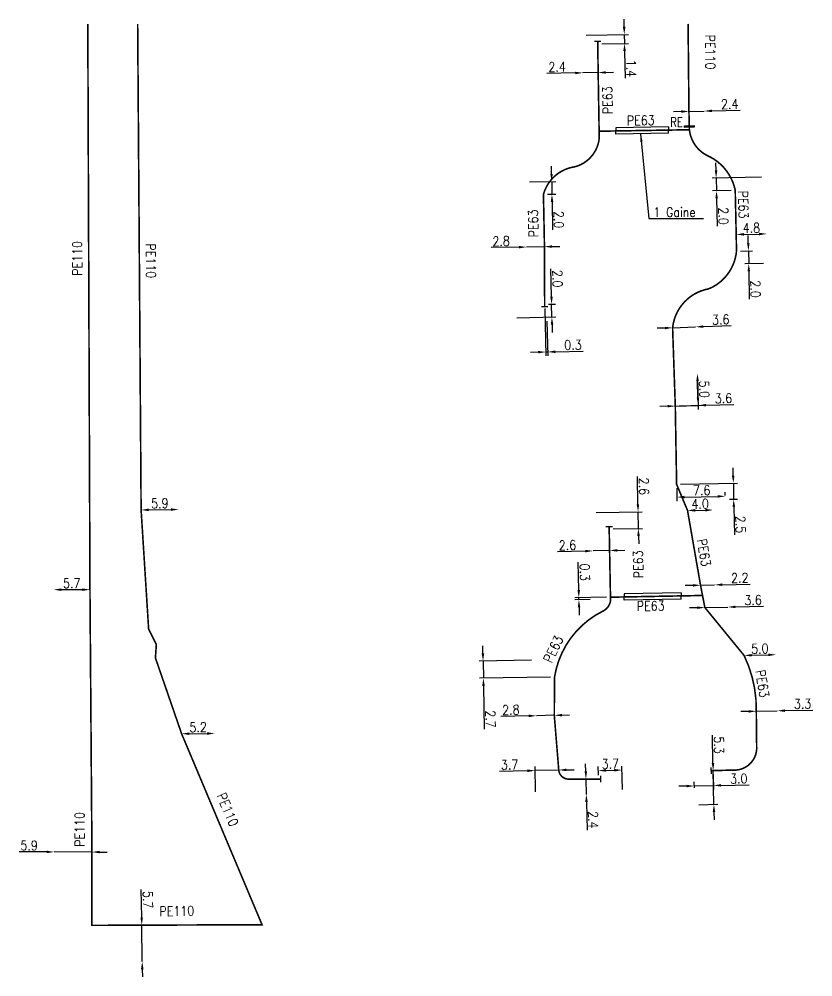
# Model space of a CAD drawing. Header units: millimetres. Extents: x 108995 to 110001, y 128245 to 129001.
# Drawn here: x 109767.8 to 109892.3, y 128850.6 to 129000.7 of the extents above; entities that cross this region are included whole.
import ezdxf
from ezdxf.enums import TextEntityAlignment as Align

# ---------------------------------------------------------------- set-up
doc = ezdxf.new("R2010")
doc.units = ezdxf.units.MM
doc.header["$PDMODE"] = 34
doc.linetypes.add('L_100_PE', pattern=[14, 10, -1.5, 1, -1.5])
doc.layers.get('0').update_dxf_attribs({"linetype": 'CONTINUOUS'})
doc.layers.get('Defpoints').update_dxf_attribs({"linetype": 'CONTINUOUS'})
for name, color, linetype in [('L_140', 3, 'CONTINUOUS'), ('L_340', 7, 'CONTINUOUS'), ('L_400', 7, 'CONTINUOUS')]:
    doc.layers.add(name, color=color, linetype=linetype)
doc.styles.add('G_ROMANS', font='ROMANS.SHX', dxfattribs={"width": 0.75})
doc.styles.get("Standard").update_dxf_attribs({"font": 'romans.shx', "width": 0.85})
doc.dimstyles.get("Standard").update_dxf_attribs({"dimtxt": 1.5, "dimasz": 1.2, "dimexe": 0.625, "dimexo": 0.625, "dimgap": 0.25, "dimtad": 1, "dimdec": 1, "dimzin": 0, "dimdsep": 46, "dimtxsty": 'Standard', "dimcen": -0.5, "dimadec": 0, "dimazin": 0, "dimtfac": 1, "dimtdec": 1, "dimtmove": 0, "dimatfit": 3, "dimfxl": 1, "dimtolj": 1, "dimtzin": 0, "dimarcsym": 0})

# ---------------------------------------------------------------- blocks, each defined once
blk = doc.blocks.new('*D166')
at = {"layer": 'Defpoints', "color": 0, "linetype": 'Continuous', "transparency": 16777216}
for p in [(109872.83, 128986.27), (109875.23, 128986.33), (109875.23, 128986.33)]:
    blk.add_point(p, dxfattribs=at)
at = {"layer": 'L_140', "color": 0, "linetype": 'Continuous', "lineweight": -2, "transparency": 16777216}
for p, q in [((109871.63, 128986.25), (109870.43, 128986.22)), ((109872.83, 128986.27), (109875.23, 128986.33)), ((109876.43, 128986.36), (109880.86, 128986.46))]:
    blk.add_line(p, q, dxfattribs=at)
at = {"layer": 'L_140', "color": 0, "linetype": 'Continuous', "transparency": 16777216}
for points in [[(109871.63, 128986.45), (109871.64, 128986.05), (109872.83, 128986.27)], [(109876.43, 128986.56), (109876.43, 128986.16), (109875.23, 128986.33)]]:
    blk.add_solid(points, dxfattribs=at)
at = {"layer": 'L_140', "color": 0, "linetype": 'Continuous', "transparency": 16777216, "insert": (109879.22, 128987.42), "char_height": 1.5, "attachment_point": 5, "rotation": 1.3211}
blk.add_mtext('\\A1;2.4', dxfattribs=at)
blk = doc.blocks.new('*D167')
at = {"layer": 'Defpoints', "color": 0, "linetype": 'Continuous', "transparency": 16777216}
for p in [(109880.24, 128966.99), (109885.04, 128967.08), (109885.04, 128967.08)]:
    blk.add_point(p, dxfattribs=at)
at = {"layer": 'L_140', "color": 0, "linetype": 'Continuous', "lineweight": -2, "transparency": 16777216}
blk.add_line((109881.44, 128967.01), (109883.84, 128967.06), dxfattribs=at)
at = {"layer": 'L_140', "color": 0, "linetype": 'Continuous', "transparency": 16777216}
for points in [[(109881.44, 128967.21), (109881.44, 128966.81), (109880.24, 128966.99)], [(109883.84, 128967.26), (109883.84, 128966.86), (109885.04, 128967.08)]]:
    blk.add_solid(points, dxfattribs=at)
at = {"layer": 'L_140', "color": 0, "linetype": 'Continuous', "transparency": 16777216, "insert": (109882.62, 128968.03), "char_height": 1.5, "attachment_point": 5, "rotation": 1.0344}
blk.add_mtext('\\A1;4.8', dxfattribs=at)
blk = doc.blocks.new('*D168')
at = {"layer": 'Defpoints', "color": 0, "linetype": 'Continuous', "transparency": 16777216}
for p in [(109877.1, 128975.83), (109884.84, 128976), (109880.09, 128973.9)]:
    blk.add_point(p, dxfattribs=at)
at = {"layer": 'L_140', "color": 0, "linetype": 'Continuous', "lineweight": -2, "transparency": 16777216}
for p, q in [((109877.08, 128977.03), (109877.05, 128978.23)), ((109884.21, 128975.99), (109876.48, 128975.82)), ((109877.1, 128975.83), (109877.15, 128973.84)), ((109879.47, 128973.89), (109876.52, 128973.82)), ((109877.17, 128972.64), (109877.27, 128968.27))]:
    blk.add_line(p, q, dxfattribs=at)
at = {"layer": 'L_140', "color": 0, "linetype": 'Continuous', "transparency": 16777216}
for points in [[(109877.28, 128977.04), (109876.88, 128977.03), (109877.1, 128975.83)], [(109877.37, 128972.64), (109876.97, 128972.63), (109877.15, 128973.84)]]:
    blk.add_solid(points, dxfattribs=at)
at = {"layer": 'L_140', "color": 0, "linetype": 'Continuous', "transparency": 16777216, "insert": (109878.23, 128969.88), "char_height": 1.5, "attachment_point": 5, "rotation": 271.2463}
blk.add_mtext('\\A1;2.0', dxfattribs=at)
blk = doc.blocks.new('*D169')
at = {"layer": 'Defpoints', "color": 0, "linetype": 'Continuous', "transparency": 16777216}
for p in [(109880.29, 128964.38), (109882.2, 128962.41), (109885.12, 128962.46)]:
    blk.add_point(p, dxfattribs=at)
at = {"layer": 'L_140', "color": 0, "linetype": 'Continuous', "lineweight": -2, "transparency": 16777216}
for p, q in [((109882.14, 128965.61), (109882.12, 128966.81)), ((109880.91, 128964.39), (109882.79, 128964.42)), ((109882.16, 128964.41), (109882.2, 128962.41)), ((109884.5, 128962.45), (109881.57, 128962.4)), ((109882.22, 128961.21), (109882.3, 128956.84))]:
    blk.add_line(p, q, dxfattribs=at)
at = {"layer": 'L_140', "color": 0, "linetype": 'Continuous', "transparency": 16777216}
for points in [[(109882.34, 128965.61), (109881.94, 128965.61), (109882.16, 128964.41)], [(109882.42, 128961.21), (109882.02, 128961.21), (109882.2, 128962.41)]]:
    blk.add_solid(points, dxfattribs=at)
at = {"layer": 'L_140', "color": 0, "linetype": 'Continuous', "transparency": 16777216, "insert": (109883.27, 128958.44), "char_height": 1.5, "attachment_point": 5, "rotation": 271.0344}
blk.add_mtext('\\A1;2.0', dxfattribs=at)
blk = doc.blocks.new('*D170')
at = {"layer": 'Defpoints', "color": 0, "linetype": 'Continuous', "transparency": 16777216}
for p in [(109870.27, 128952.37), (109873.87, 128952.51), (109873.87, 128952.51)]:
    blk.add_point(p, dxfattribs=at)
at = {"layer": 'L_140', "color": 0, "linetype": 'Continuous', "lineweight": -2, "transparency": 16777216}
for p, q in [((109875.07, 128952.55), (109879.44, 128952.72)), ((109869.07, 128952.32), (109867.87, 128952.28)), ((109870.27, 128952.37), (109873.87, 128952.51))]:
    blk.add_line(p, q, dxfattribs=at)
at = {"layer": 'L_140', "color": 0, "linetype": 'Continuous', "transparency": 16777216}
for points in [[(109875.06, 128952.75), (109875.08, 128952.35), (109873.87, 128952.51)], [(109869.06, 128952.52), (109869.08, 128952.12), (109870.27, 128952.37)]]:
    blk.add_solid(points, dxfattribs=at)
at = {"layer": 'L_140', "color": 0, "linetype": 'Continuous', "transparency": 16777216, "insert": (109877.81, 128953.66), "char_height": 1.5, "attachment_point": 5, "rotation": 2.2053}
blk.add_mtext('\\A1;3.6', dxfattribs=at)
blk = doc.blocks.new('*D171')
at = {"layer": 'Defpoints', "color": 0, "linetype": 'Continuous', "transparency": 16777216}
for p in [(109870.9, 128927.83), (109878.55, 128925.48), (109879.84, 128925.5)]:
    blk.add_point(p, dxfattribs=at)
at = {"layer": 'L_140', "color": 0, "linetype": 'Continuous', "lineweight": -2, "transparency": 16777216}
for p, q in [((109879.77, 128929.2), (109879.75, 128930.4)), ((109871.52, 128927.84), (109880.42, 128928.01)), ((109879.8, 128928), (109879.84, 128925.5)), ((109879.17, 128925.49), (109880.47, 128925.51)), ((109879.87, 128924.3), (109879.95, 128919.93))]:
    blk.add_line(p, q, dxfattribs=at)
at = {"layer": 'L_140', "color": 0, "linetype": 'Continuous', "transparency": 16777216}
for points in [[(109879.97, 128929.2), (109879.57, 128929.2), (109879.8, 128928)], [(109880.07, 128924.31), (109879.67, 128924.3), (109879.84, 128925.5)]]:
    blk.add_solid(points, dxfattribs=at)
at = {"layer": 'L_140', "color": 0, "linetype": 'Continuous', "transparency": 16777216, "insert": (109880.92, 128921.54), "char_height": 1.5, "attachment_point": 5, "rotation": 271.0981}
blk.add_mtext('\\A1;2.5', dxfattribs=at)
blk = doc.blocks.new('*D172')
at = {"layer": 'Defpoints', "color": 0, "linetype": 'Continuous', "transparency": 16777216}
for p in [(109870.9, 128927.83), (109878.54, 128925.96), (109878.55, 128925.48)]:
    blk.add_point(p, dxfattribs=at)
at = {"layer": 'L_140', "color": 0, "linetype": 'Continuous', "lineweight": -2, "transparency": 16777216}
for p, q in [((109870.91, 128927.21), (109870.95, 128925.19)), ((109872.14, 128925.84), (109877.34, 128925.94)), ((109878.53, 128926.1), (109878.52, 128926.59))]:
    blk.add_line(p, q, dxfattribs=at)
at = {"layer": 'L_140', "color": 0, "linetype": 'Continuous', "transparency": 16777216}
for points in [[(109872.13, 128926.04), (109872.14, 128925.64), (109870.94, 128925.82)], [(109877.33, 128926.14), (109877.34, 128925.74), (109878.54, 128925.96)]]:
    blk.add_solid(points, dxfattribs=at)
at = {"layer": 'L_140', "color": 0, "linetype": 'Continuous', "transparency": 16777216, "insert": (109874.83, 128926.89), "char_height": 1.5, "attachment_point": 5, "rotation": 1.0981}
blk.add_mtext('\\A1;7.6', dxfattribs=at)
blk = doc.blocks.new('*D173')
at = {"layer": 'Defpoints', "color": 0, "linetype": 'Continuous', "transparency": 16777216}
for p in [(109872.61, 128923.73), (109876.61, 128923.81), (109876.61, 128923.81)]:
    blk.add_point(p, dxfattribs=at)
at = {"layer": 'L_140', "color": 0, "linetype": 'Continuous', "lineweight": -2, "transparency": 16777216}
blk.add_line((109873.81, 128923.75), (109875.41, 128923.78), dxfattribs=at)
at = {"layer": 'L_140', "color": 0, "linetype": 'Continuous', "transparency": 16777216}
for points in [[(109873.81, 128923.95), (109873.81, 128923.55), (109872.61, 128923.73)], [(109875.41, 128923.98), (109875.41, 128923.58), (109876.61, 128923.81)]]:
    blk.add_solid(points, dxfattribs=at)
at = {"layer": 'L_140', "color": 0, "linetype": 'Continuous', "transparency": 16777216, "insert": (109874.59, 128924.77), "char_height": 1.5, "attachment_point": 5, "rotation": 1.0981}
blk.add_mtext('\\A1;4.0', dxfattribs=at)
blk = doc.blocks.new('*D174')
at = {"layer": 'Defpoints', "color": 0, "linetype": 'Continuous', "transparency": 16777216}
for p in [(109874.65, 128912.02), (109876.85, 128912.07), (109876.85, 128912.07)]:
    blk.add_point(p, dxfattribs=at)
at = {"layer": 'L_140', "color": 0, "linetype": 'Continuous', "lineweight": -2, "transparency": 16777216}
for p, q in [((109874.64, 128912.64), (109874.64, 128912.64)), ((109878.05, 128912.1), (109882.42, 128912.2)), ((109873.45, 128911.99), (109872.25, 128911.96)), ((109874.65, 128912.02), (109876.85, 128912.07))]:
    blk.add_line(p, q, dxfattribs=at)
at = {"layer": 'L_140', "color": 0, "linetype": 'Continuous', "transparency": 16777216}
for points in [[(109873.45, 128912.19), (109873.46, 128911.79), (109874.65, 128912.02)], [(109878.05, 128912.3), (109878.06, 128911.9), (109876.85, 128912.07)]]:
    blk.add_solid(points, dxfattribs=at)
at = {"layer": 'L_140', "color": 0, "linetype": 'Continuous', "transparency": 16777216, "insert": (109880.81, 128913.16), "char_height": 1.5, "attachment_point": 5, "rotation": 1.3058}
blk.add_mtext('\\A1;2.2', dxfattribs=at)
blk = doc.blocks.new('*D175')
at = {"layer": 'Defpoints', "color": 0, "linetype": 'Continuous', "transparency": 16777216}
for p in [(109875.33, 128908.52), (109878.93, 128908.6), (109878.93, 128908.6)]:
    blk.add_point(p, dxfattribs=at)
at = {"layer": 'L_140', "color": 0, "linetype": 'Continuous', "lineweight": -2, "transparency": 16777216}
for p, q in [((109874.13, 128908.49), (109872.93, 128908.46)), ((109875.33, 128908.52), (109878.93, 128908.6)), ((109880.13, 128908.62), (109884.5, 128908.72))]:
    blk.add_line(p, q, dxfattribs=at)
at = {"layer": 'L_140', "color": 0, "linetype": 'Continuous', "transparency": 16777216}
for points in [[(109874.12, 128908.69), (109874.13, 128908.29), (109875.33, 128908.52)], [(109880.12, 128908.82), (109880.13, 128908.42), (109878.93, 128908.6)]]:
    blk.add_solid(points, dxfattribs=at)
at = {"layer": 'L_140', "color": 0, "linetype": 'Continuous', "transparency": 16777216, "insert": (109882.89, 128909.69), "char_height": 1.5, "attachment_point": 5, "rotation": 1.3058}
blk.add_mtext('\\A1;3.6', dxfattribs=at)
blk = doc.blocks.new('*D176')
at = {"layer": 'Defpoints', "color": 0, "linetype": 'Continuous', "transparency": 16777216}
for p in [(109881.48, 128901.01), (109886.48, 128901.13), (109886.48, 128901.13)]:
    blk.add_point(p, dxfattribs=at)
at = {"layer": 'L_140', "color": 0, "linetype": 'Continuous', "lineweight": -2, "transparency": 16777216}
blk.add_line((109882.68, 128901.04), (109885.28, 128901.1), dxfattribs=at)
at = {"layer": 'L_140', "color": 0, "linetype": 'Continuous', "transparency": 16777216}
for points in [[(109882.68, 128901.24), (109882.69, 128900.84), (109881.48, 128901.01)], [(109885.27, 128901.3), (109885.28, 128900.9), (109886.48, 128901.13)]]:
    blk.add_solid(points, dxfattribs=at)
at = {"layer": 'L_140', "color": 0, "linetype": 'Continuous', "transparency": 16777216, "insert": (109883.95, 128902.07), "char_height": 1.5, "attachment_point": 5, "rotation": 1.423}
blk.add_mtext('\\A1;5.0', dxfattribs=at)
blk = doc.blocks.new('*D177')
at = {"layer": 'Defpoints', "color": 0, "linetype": 'Continuous', "transparency": 16777216}
for p in [(109883.39, 128892.27), (109886.69, 128892.34), (109886.69, 128892.34)]:
    blk.add_point(p, dxfattribs=at)
at = {"layer": 'L_140', "color": 0, "linetype": 'Continuous', "lineweight": -2, "transparency": 16777216}
for p, q in [((109882.19, 128892.24), (109880.99, 128892.22)), ((109883.39, 128892.27), (109886.69, 128892.34)), ((109887.89, 128892.36), (109892.26, 128892.45))]:
    blk.add_line(p, q, dxfattribs=at)
at = {"layer": 'L_140', "color": 0, "linetype": 'Continuous', "transparency": 16777216}
for points in [[(109882.19, 128892.44), (109882.19, 128892.04), (109883.39, 128892.27)], [(109887.88, 128892.56), (109887.89, 128892.16), (109886.69, 128892.34)]]:
    blk.add_solid(points, dxfattribs=at)
at = {"layer": 'L_140', "color": 0, "linetype": 'Continuous', "transparency": 16777216, "insert": (109890.65, 128893.42), "char_height": 1.5, "attachment_point": 5, "rotation": 1.1921}
blk.add_mtext('\\A1;3.3', dxfattribs=at)
blk = doc.blocks.new('*D178')
at = {"layer": 'Defpoints', "color": 0, "linetype": 'Continuous', "transparency": 16777216}
for p in [(109876.63, 128882.97), (109873.67, 128880.56), (109873.69, 128879.61)]:
    blk.add_point(p, dxfattribs=at)
at = {"layer": 'L_340', "color": 0, "linetype": 'Continuous', "lineweight": -2, "transparency": 16777216}
for p, q in [((109876.64, 128882.34), (109876.69, 128880)), ((109873.68, 128880.24), (109873.66, 128881.19)), ((109873.67, 128880.56), (109876.68, 128880.63)), ((109877.88, 128880.65), (109882.25, 128880.75)), ((109872.47, 128880.54), (109871.27, 128880.51))]:
    blk.add_line(p, q, dxfattribs=at)
at = {"layer": 'L_340', "color": 0, "linetype": 'Continuous', "transparency": 16777216}
for points in [[(109872.47, 128880.74), (109872.48, 128880.34), (109873.67, 128880.56)], [(109877.87, 128880.85), (109877.88, 128880.45), (109876.68, 128880.63)]]:
    blk.add_solid(points, dxfattribs=at)
at = {"layer": 'L_340', "color": 0, "linetype": 'Continuous', "transparency": 16777216, "insert": (109880.64, 128881.71), "char_height": 1.5, "attachment_point": 5, "rotation": 1.225}
blk.add_mtext('\\A1;3.0', dxfattribs=at)
blk = doc.blocks.new('*D179')
at = {"layer": 'Defpoints', "color": 0, "linetype": 'Continuous', "transparency": 16777216}
for p in [(109876.63, 128882.97), (109873.74, 128877.61), (109876.74, 128877.67)]:
    blk.add_point(p, dxfattribs=at)
at = {"layer": 'L_340', "color": 0, "linetype": 'Continuous', "lineweight": -2, "transparency": 16777216}
for p, q in [((109876.6, 128884.17), (109876.51, 128888.54)), ((109876.74, 128877.67), (109876.63, 128882.97)), ((109874.36, 128877.62), (109877.36, 128877.68)), ((109876.76, 128876.47), (109876.79, 128875.27))]:
    blk.add_line(p, q, dxfattribs=at)
at = {"layer": 'L_340', "color": 0, "linetype": 'Continuous', "transparency": 16777216}
for points in [[(109876.8, 128884.17), (109876.4, 128884.16), (109876.63, 128882.97)], [(109876.96, 128876.47), (109876.56, 128876.47), (109876.74, 128877.67)]]:
    blk.add_solid(points, dxfattribs=at)
at = {"layer": 'L_340', "color": 0, "linetype": 'Continuous', "transparency": 16777216, "insert": (109877.54, 128886.97), "char_height": 1.5, "attachment_point": 5, "rotation": 271.225}
blk.add_mtext('\\A1;5.3', dxfattribs=at)
blk = doc.blocks.new('*D180')
at = {"layer": 'Defpoints', "color": 0, "linetype": 'Continuous', "transparency": 16777216}
for p in [(109862.33, 128883.05), (109858.66, 128881.64), (109862.42, 128879.37)]:
    blk.add_point(p, dxfattribs=at)
at = {"layer": 'L_340', "color": 0, "linetype": 'Continuous', "lineweight": -2, "transparency": 16777216}
for p, q in [((109858.65, 128882.27), (109858.62, 128883.59)), ((109862.4, 128880), (109862.32, 128883.67)), ((109859.83, 128882.99), (109861.13, 128883.02))]:
    blk.add_line(p, q, dxfattribs=at)
at = {"layer": 'L_340', "color": 0, "linetype": 'Continuous', "transparency": 16777216}
for points in [[(109859.83, 128883.19), (109859.84, 128882.79), (109858.63, 128882.96)], [(109861.13, 128883.22), (109861.14, 128882.82), (109862.33, 128883.05)]]:
    blk.add_solid(points, dxfattribs=at)
at = {"layer": 'L_340', "color": 0, "linetype": 'Continuous', "transparency": 16777216, "insert": (109860.51, 128884.01), "char_height": 1.5, "attachment_point": 5, "rotation": 1.3151}
blk.add_mtext('\\A1;3.7', dxfattribs=at)
blk = doc.blocks.new('*D181')
at = {"layer": 'Defpoints', "color": 0, "linetype": 'Continuous', "transparency": 16777216}
for p in [(109856.69, 128881.64), (109856.74, 128879.24), (109856.74, 128879.24)]:
    blk.add_point(p, dxfattribs=at)
at = {"layer": 'L_140', "color": 0, "linetype": 'Continuous', "lineweight": -2, "transparency": 16777216}
for p, q in [((109856.66, 128882.84), (109856.63, 128884.04)), ((109856.69, 128881.64), (109856.74, 128879.24)), ((109856.77, 128878.04), (109856.87, 128873.61))]:
    blk.add_line(p, q, dxfattribs=at)
at = {"layer": 'L_140', "color": 0, "linetype": 'Continuous', "transparency": 16777216}
for points in [[(109856.86, 128882.85), (109856.46, 128882.84), (109856.69, 128881.64)], [(109856.97, 128878.05), (109856.57, 128878.04), (109856.74, 128879.24)]]:
    blk.add_solid(points, dxfattribs=at)
at = {"layer": 'L_140', "color": 0, "linetype": 'Continuous', "transparency": 16777216, "insert": (109857.83, 128875.25), "char_height": 1.5, "attachment_point": 5, "rotation": 271.3151}
blk.add_mtext('\\A1;2.4', dxfattribs=at)
blk = doc.blocks.new('*D182')
at = {"layer": 'Defpoints', "color": 0, "linetype": 'Continuous'}
for p in [(109848.72, 128882.97), (109852.42, 128883.05), (109848.81, 128879.03)]:
    blk.add_point(p, dxfattribs=at)
at = {"layer": 'L_140', "color": 0, "linetype": 'Continuous', "lineweight": -2}
for p, q in [((109848.79, 128879.66), (109848.7, 128883.59)), ((109847.52, 128882.94), (109843.15, 128882.84)), ((109852.42, 128883.05), (109848.72, 128882.97)), ((109853.62, 128883.08), (109854.82, 128883.11))]:
    blk.add_line(p, q, dxfattribs=at)
at = {"layer": 'L_140', "color": 0, "linetype": 'Continuous'}
for points in [[(109847.51, 128883.14), (109847.52, 128882.74), (109848.72, 128882.97)], [(109853.61, 128883.28), (109853.62, 128882.88), (109852.42, 128883.05)]]:
    blk.add_solid(points, dxfattribs=at)
at = {"layer": 'L_140', "color": 0, "linetype": 'Continuous', "insert": (109844.71, 128883.88), "char_height": 1.5, "attachment_point": 5, "rotation": 1.3151}
blk.add_mtext('\\A1;3.7', dxfattribs=at)
blk = doc.blocks.new('*D183')
at = {"layer": 'Defpoints', "color": 0, "linetype": 'Continuous', "transparency": 16777216}
for p in [(109848.92, 128891.56), (109848.92, 128891.56), (109851.72, 128891.63)]:
    blk.add_point(p, dxfattribs=at)
at = {"layer": 'L_140', "color": 0, "linetype": 'Continuous', "lineweight": -2, "transparency": 16777216}
for p, q in [((109847.72, 128891.54), (109843.35, 128891.44)), ((109851.72, 128891.63), (109848.92, 128891.56)), ((109852.92, 128891.65), (109854.12, 128891.68))]:
    blk.add_line(p, q, dxfattribs=at)
at = {"layer": 'L_140', "color": 0, "linetype": 'Continuous', "transparency": 16777216}
for points in [[(109847.71, 128891.74), (109847.72, 128891.34), (109848.92, 128891.56)], [(109852.91, 128891.85), (109852.92, 128891.45), (109851.72, 128891.63)]]:
    blk.add_solid(points, dxfattribs=at)
at = {"layer": 'L_140', "color": 0, "linetype": 'Continuous', "transparency": 16777216, "insert": (109844.91, 128892.48), "char_height": 1.5, "attachment_point": 5, "rotation": 1.2534}
blk.add_mtext('\\A1;2.8', dxfattribs=at)
blk = doc.blocks.new('*D184')
at = {"layer": 'Defpoints', "color": 0, "linetype": 'Continuous'}
for p in [(109840.55, 128900.14), (109848.76, 128900.28), (109851.76, 128897.63)]:
    blk.add_point(p, dxfattribs=at)
at = {"layer": 'L_140', "color": 0, "linetype": 'Continuous', "lineweight": -2}
for p, q in [((109840.53, 128901.34), (109840.51, 128902.54)), ((109848.14, 128900.27), (109839.93, 128900.13)), ((109840.55, 128900.14), (109840.6, 128897.44)), ((109851.14, 128897.62), (109839.98, 128897.43)), ((109840.62, 128896.24), (109840.74, 128889.46))]:
    blk.add_line(p, q, dxfattribs=at)
at = {"layer": 'L_140', "color": 0, "linetype": 'Continuous'}
for points in [[(109840.73, 128901.34), (109840.33, 128901.33), (109840.55, 128900.14)], [(109840.82, 128896.24), (109840.42, 128896.23), (109840.6, 128897.44)]]:
    blk.add_solid(points, dxfattribs=at)
at = {"layer": 'L_140', "color": 0, "linetype": 'Continuous', "insert": (109841.71, 128891.06), "char_height": 1.5, "attachment_point": 5, "rotation": 270.9846}
blk.add_mtext('\\A1;2.7', dxfattribs=at)
blk = doc.blocks.new('*D185')
at = {"layer": 'Defpoints', "color": 0, "linetype": 'Continuous', "transparency": 16777216}
for p in [(109855.58, 128909.74), (109857.94, 128909.79), (109860.53, 128910.14)]:
    blk.add_point(p, dxfattribs=at)
at = {"layer": 'L_140', "color": 0, "linetype": 'Continuous', "lineweight": -2, "transparency": 16777216}
for p, q in [((109855.55, 128911.24), (109855.47, 128915.61)), ((109859.91, 128910.12), (109854.95, 128910.03)), ((109857.32, 128909.77), (109854.96, 128909.73)), ((109855.58, 128909.74), (109855.57, 128910.04)), ((109855.6, 128908.54), (109855.63, 128907.34))]:
    blk.add_line(p, q, dxfattribs=at)
at = {"layer": 'L_140', "color": 0, "linetype": 'Continuous', "transparency": 16777216}
for points in [[(109855.75, 128911.25), (109855.35, 128911.24), (109855.57, 128910.04)], [(109855.8, 128908.55), (109855.4, 128908.54), (109855.58, 128909.74)]]:
    blk.add_solid(points, dxfattribs=at)
at = {"layer": 'L_140', "color": 0, "linetype": 'Continuous', "transparency": 16777216, "insert": (109856.5, 128914.05), "char_height": 1.5, "attachment_point": 5, "rotation": 271.0827}
blk.add_mtext('\\A1;0.3', dxfattribs=at)
blk = doc.blocks.new('*D186')
at = {"layer": 'Defpoints', "color": 0, "linetype": 'Continuous', "transparency": 16777216}
for p in [(109857.79, 128917.39), (109857.79, 128917.39), (109860.39, 128917.45)]:
    blk.add_point(p, dxfattribs=at)
at = {"layer": 'L_140', "color": 0, "linetype": 'Continuous', "lineweight": -2, "transparency": 16777216}
for p, q in [((109856.59, 128917.36), (109852.22, 128917.25)), ((109860.39, 128917.45), (109857.79, 128917.39)), ((109861.59, 128917.48), (109862.79, 128917.51))]:
    blk.add_line(p, q, dxfattribs=at)
at = {"layer": 'L_140', "color": 0, "linetype": 'Continuous', "transparency": 16777216}
for points in [[(109856.59, 128917.56), (109856.6, 128917.16), (109857.79, 128917.39)], [(109861.59, 128917.68), (109861.6, 128917.28), (109860.39, 128917.45)]]:
    blk.add_solid(points, dxfattribs=at)
at = {"layer": 'L_140', "color": 0, "linetype": 'Continuous', "transparency": 16777216, "insert": (109853.79, 128918.29), "char_height": 1.5, "attachment_point": 5, "rotation": 1.3962}
blk.add_mtext('\\A1;2.6', dxfattribs=at)
blk = doc.blocks.new('*D187')
at = {"layer": 'Defpoints', "color": 0, "linetype": 'Continuous', "transparency": 16777216}
for p in [(109857.65, 128923.38), (109864.86, 128923.51), (109860.33, 128920.83)]:
    blk.add_point(p, dxfattribs=at)
at = {"layer": 'L_340', "color": 0, "linetype": 'Continuous', "lineweight": -2, "transparency": 16777216}
for p, q in [((109864.83, 128924.71), (109864.75, 128929.08)), ((109858.27, 128923.39), (109865.48, 128923.52)), ((109864.9, 128920.91), (109864.86, 128923.51)), ((109860.95, 128920.84), (109865.53, 128920.92)), ((109864.93, 128919.71), (109864.95, 128918.51))]:
    blk.add_line(p, q, dxfattribs=at)
at = {"layer": 'L_340', "color": 0, "linetype": 'Continuous', "transparency": 16777216}
for points in [[(109865.03, 128924.71), (109864.63, 128924.71), (109864.86, 128923.51)], [(109865.13, 128919.72), (109864.73, 128919.71), (109864.9, 128920.91)]]:
    blk.add_solid(points, dxfattribs=at)
at = {"layer": 'L_340', "color": 0, "linetype": 'Continuous', "transparency": 16777216, "insert": (109865.78, 128927.52), "char_height": 1.5, "attachment_point": 5, "rotation": 271.0827}
blk.add_mtext('\\A1;2.6', dxfattribs=at)
blk = doc.blocks.new('*D188')
at = {"layer": 'Defpoints', "color": 0, "linetype": 'Continuous', "transparency": 16777216}
for p in [(109856.11, 128998.23), (109862.7, 128998.33), (109858.53, 128996.87)]:
    blk.add_point(p, dxfattribs=at)
at = {"layer": 'L_340', "color": 0, "linetype": 'Continuous', "lineweight": -2, "transparency": 16777216}
for p, q in [((109862.68, 128999.53), (109862.66, 129000.73)), ((109856.73, 128998.24), (109863.33, 128998.34)), ((109862.7, 128998.33), (109862.72, 128996.93)), ((109859.15, 128996.88), (109863.35, 128996.94)), ((109862.74, 128995.73), (109862.81, 128991.49))]:
    blk.add_line(p, q, dxfattribs=at)
at = {"layer": 'L_340', "color": 0, "linetype": 'Continuous', "transparency": 16777216}
for points in [[(109862.88, 128999.54), (109862.48, 128999.53), (109862.7, 128998.33)], [(109862.94, 128995.74), (109862.54, 128995.73), (109862.72, 128996.93)]]:
    blk.add_solid(points, dxfattribs=at)
at = {"layer": 'L_340', "color": 0, "linetype": 'Continuous', "transparency": 16777216, "insert": (109863.79, 128993.03), "char_height": 1.5, "attachment_point": 5, "rotation": 270.9249}
blk.add_mtext('\\A1;1.4', dxfattribs=at)
blk = doc.blocks.new('*D189')
at = {"layer": 'Defpoints', "color": 0, "linetype": 'Continuous', "transparency": 16777216}
for p in [(109856.2, 128992.32), (109856.2, 128992.32), (109858.6, 128992.36)]:
    blk.add_point(p, dxfattribs=at)
at = {"layer": 'L_140', "color": 0, "linetype": 'Continuous', "lineweight": -2, "transparency": 16777216}
for p, q in [((109855, 128992.3), (109850.57, 128992.23)), ((109858.6, 128992.36), (109856.2, 128992.32)), ((109859.8, 128992.38), (109861, 128992.4))]:
    blk.add_line(p, q, dxfattribs=at)
at = {"layer": 'L_140', "color": 0, "linetype": 'Continuous', "transparency": 16777216}
for points in [[(109855, 128992.5), (109855.01, 128992.1), (109856.2, 128992.32)], [(109859.8, 128992.58), (109859.8, 128992.18), (109858.6, 128992.36)]]:
    blk.add_solid(points, dxfattribs=at)
at = {"layer": 'L_140', "color": 0, "linetype": 'Continuous', "transparency": 16777216, "insert": (109852.17, 128993.26), "char_height": 1.5, "attachment_point": 5, "rotation": 0.9249}
blk.add_mtext('\\A1;2.4', dxfattribs=at)
blk = doc.blocks.new('*D190')
at = {"layer": 'Defpoints', "color": 0, "linetype": 'Continuous', "transparency": 16777216}
for p in [(109847.19, 128975.21), (109851.31, 128975.29), (109850.02, 128973.26)]:
    blk.add_point(p, dxfattribs=at)
at = {"layer": 'L_140', "color": 0, "linetype": 'Continuous', "lineweight": -2, "transparency": 16777216}
for p, q in [((109851.29, 128976.49), (109851.27, 128977.69)), ((109847.82, 128975.22), (109851.94, 128975.3)), ((109851.31, 128975.29), (109851.35, 128973.29)), ((109850.65, 128973.28), (109851.97, 128973.3)), ((109851.37, 128972.09), (109851.45, 128967.72))]:
    blk.add_line(p, q, dxfattribs=at)
at = {"layer": 'L_140', "color": 0, "linetype": 'Continuous', "transparency": 16777216}
for points in [[(109851.49, 128976.49), (109851.09, 128976.48), (109851.31, 128975.29)], [(109851.57, 128972.09), (109851.17, 128972.09), (109851.35, 128973.29)]]:
    blk.add_solid(points, dxfattribs=at)
at = {"layer": 'L_140', "color": 0, "linetype": 'Continuous', "transparency": 16777216, "insert": (109852.42, 128969.32), "char_height": 1.5, "attachment_point": 5, "rotation": 271.0659}
blk.add_mtext('\\A1;2.0', dxfattribs=at)
blk = doc.blocks.new('*D191')
at = {"layer": 'Defpoints', "color": 0, "linetype": 'Continuous', "transparency": 16777216}
for p in [(109847.38, 128965.02), (109847.38, 128965.02), (109850.18, 128965.07)]:
    blk.add_point(p, dxfattribs=at)
at = {"layer": 'L_140', "color": 0, "linetype": 'Continuous', "lineweight": -2, "transparency": 16777216}
for p, q in [((109846.18, 128965), (109841.81, 128964.93)), ((109850.18, 128965.07), (109847.38, 128965.02)), ((109851.38, 128965.09), (109852.58, 128965.11))]:
    blk.add_line(p, q, dxfattribs=at)
at = {"layer": 'L_140', "color": 0, "linetype": 'Continuous', "transparency": 16777216}
for points in [[(109846.17, 128965.2), (109846.18, 128964.8), (109847.38, 128965.02)], [(109851.37, 128965.29), (109851.38, 128964.89), (109850.18, 128965.07)]]:
    blk.add_solid(points, dxfattribs=at)
at = {"layer": 'L_140', "color": 0, "linetype": 'Continuous', "transparency": 16777216, "insert": (109843.38, 128965.95), "char_height": 1.5, "attachment_point": 5, "rotation": 0.9606}
blk.add_mtext('\\A1;2.8', dxfattribs=at)
blk = doc.blocks.new('*D192')
at = {"layer": 'Defpoints', "color": 0, "linetype": 'Continuous', "transparency": 16777216}
for p in [(109850.21, 128956.03), (109845.2, 128953.93), (109851.34, 128954.05)]:
    blk.add_point(p, dxfattribs=at)
at = {"layer": 'L_340', "color": 0, "linetype": 'Continuous', "lineweight": -2, "transparency": 16777216}
for p, q in [((109851.28, 128957.25), (109851.2, 128961.62)), ((109850.83, 128956.04), (109851.93, 128956.06)), ((109851.34, 128954.05), (109851.3, 128956.05)), ((109845.83, 128953.95), (109851.97, 128954.06)), ((109851.37, 128952.85), (109851.39, 128951.65))]:
    blk.add_line(p, q, dxfattribs=at)
at = {"layer": 'L_340', "color": 0, "linetype": 'Continuous', "transparency": 16777216}
for points in [[(109851.48, 128957.26), (109851.08, 128957.25), (109851.3, 128956.05)], [(109851.57, 128952.86), (109851.17, 128952.85), (109851.34, 128954.05)]]:
    blk.add_solid(points, dxfattribs=at)
at = {"layer": 'L_340', "color": 0, "linetype": 'Continuous', "transparency": 16777216, "insert": (109852.23, 128960.06), "char_height": 1.5, "attachment_point": 5, "rotation": 271.109}
blk.add_mtext('\\A1;2.0', dxfattribs=at)
blk = doc.blocks.new('*D193')
at = {"layer": 'Defpoints', "color": 0, "linetype": 'Continuous', "transparency": 16777216}
for p in [(109850.21, 128956.03), (109850.56, 128954.04), (109850.39, 128948.57)]:
    blk.add_point(p, dxfattribs=at)
at = {"layer": 'L_340', "color": 0, "linetype": 'Continuous', "lineweight": -2, "transparency": 16777216}
for p, q in [((109850.22, 128955.41), (109850.41, 128947.95)), ((109850.57, 128953.41), (109850.71, 128947.95)), ((109849.19, 128948.54), (109847.99, 128948.51)), ((109850.39, 128948.57), (109850.69, 128948.58)), ((109851.89, 128948.61), (109856.26, 128948.72))]:
    blk.add_line(p, q, dxfattribs=at)
at = {"layer": 'L_340', "color": 0, "linetype": 'Continuous', "transparency": 16777216}
for points in [[(109849.19, 128948.74), (109849.2, 128948.34), (109850.39, 128948.57)], [(109851.89, 128948.81), (109851.9, 128948.41), (109850.69, 128948.58)]]:
    blk.add_solid(points, dxfattribs=at)
at = {"layer": 'L_340', "color": 0, "linetype": 'Continuous', "transparency": 16777216, "insert": (109854.65, 128949.68), "char_height": 1.5, "attachment_point": 5, "rotation": 1.4222}
blk.add_mtext('\\A1;0.3', dxfattribs=at)
blk = doc.blocks.new('*D194')
at = {"layer": 'Defpoints', "color": 0, "linetype": 'Continuous', "transparency": 16777216}
for p in [(109786.94, 128923.81), (109792.84, 128923.89), (109792.84, 128923.89)]:
    blk.add_point(p, dxfattribs=at)
at = {"layer": 'L_140', "color": 0, "linetype": 'Continuous', "lineweight": -2, "transparency": 16777216}
blk.add_line((109788.14, 128923.83), (109791.64, 128923.87), dxfattribs=at)
at = {"layer": 'L_140', "color": 0, "linetype": 'Continuous', "transparency": 16777216}
for points in [[(109788.14, 128924.03), (109788.14, 128923.63), (109786.94, 128923.81)], [(109791.63, 128924.07), (109791.64, 128923.67), (109792.84, 128923.89)]]:
    blk.add_solid(points, dxfattribs=at)
at = {"layer": 'L_140', "color": 0, "linetype": 'Continuous', "transparency": 16777216, "insert": (109789.87, 128924.85), "char_height": 1.5, "attachment_point": 5, "rotation": 0.7787}
blk.add_mtext('\\A1;5.9', dxfattribs=at)
blk = doc.blocks.new('*D195')
at = {"layer": 'Defpoints', "color": 0, "linetype": 'Continuous', "transparency": 16777216}
for p in [(109793.29, 128888.74), (109798.49, 128888.79), (109798.49, 128888.79)]:
    blk.add_point(p, dxfattribs=at)
at = {"layer": 'L_140', "color": 0, "linetype": 'Continuous', "lineweight": -2, "transparency": 16777216}
blk.add_line((109794.49, 128888.75), (109797.29, 128888.78), dxfattribs=at)
at = {"layer": 'L_140', "color": 0, "linetype": 'Continuous', "transparency": 16777216}
for points in [[(109794.49, 128888.95), (109794.49, 128888.55), (109793.29, 128888.74)], [(109797.29, 128888.98), (109797.29, 128888.58), (109798.49, 128888.79)]]:
    blk.add_solid(points, dxfattribs=at)
at = {"layer": 'L_140', "color": 0, "linetype": 'Continuous', "transparency": 16777216, "insert": (109795.88, 128889.76), "char_height": 1.5, "attachment_point": 5, "rotation": 0.623}
blk.add_mtext('\\A1;5.2', dxfattribs=at)
blk = doc.blocks.new('*D196')
at = {"layer": 'Defpoints', "color": 0, "linetype": 'Continuous', "transparency": 16777216}
for p in [(109787.04, 128858.74), (109787.11, 128853.04), (109787.11, 128853.04)]:
    blk.add_point(p, dxfattribs=at)
at = {"layer": 'L_140', "color": 0, "linetype": 'Continuous', "lineweight": -2, "transparency": 16777216}
for p, q in [((109787.03, 128859.94), (109786.97, 128864.31)), ((109787.11, 128853.04), (109787.04, 128858.74)), ((109787.12, 128851.84), (109787.14, 128850.64))]:
    blk.add_line(p, q, dxfattribs=at)
at = {"layer": 'L_140', "color": 0, "linetype": 'Continuous', "transparency": 16777216}
for points in [[(109787.23, 128859.94), (109786.83, 128859.94), (109787.04, 128858.74)], [(109787.32, 128851.84), (109786.92, 128851.84), (109787.11, 128853.04)]]:
    blk.add_solid(points, dxfattribs=at)
at = {"layer": 'L_140', "color": 0, "linetype": 'Continuous', "transparency": 16777216, "insert": (109787.99, 128862.74), "char_height": 1.5, "attachment_point": 5, "rotation": 270.6803}
blk.add_mtext('\\A1;5.7', dxfattribs=at)
blk = doc.blocks.new('*D197')
at = {"layer": 'Defpoints', "color": 0, "linetype": 'Continuous', "transparency": 16777216}
for p in [(109773.22, 128911.32), (109773.22, 128911.32), (109778.92, 128911.32)]:
    blk.add_point(p, dxfattribs=at)
at = {"layer": 'L_140', "color": 0, "linetype": 'Continuous', "lineweight": -2, "transparency": 16777216}
blk.add_line((109777.72, 128911.32), (109774.42, 128911.32), dxfattribs=at)
at = {"layer": 'L_140', "color": 0, "linetype": 'Continuous', "transparency": 16777216}
for points in [[(109774.42, 128911.52), (109774.42, 128911.12), (109773.22, 128911.32)], [(109777.72, 128911.52), (109777.72, 128911.12), (109778.92, 128911.32)]]:
    blk.add_solid(points, dxfattribs=at)
at = {"layer": 'L_140', "color": 0, "linetype": 'Continuous', "transparency": 16777216, "insert": (109776.07, 128912.32), "char_height": 1.5, "attachment_point": 5, "rotation": 0.0595}
blk.add_mtext('\\A1;5.7', dxfattribs=at)
blk = doc.blocks.new('L_340_07')
at = {"color": 0, "linetype": 'Continuous', "const_width": 0.25, "flags": 128}
blk.add_lwpolyline([(0, 0), (0.35, 0)], dxfattribs=at)
at = {"color": 0, "linetype": 'Continuous', "flags": 128}
blk.add_lwpolyline([(0.35, -0.5), (0.35, 0.5)], dxfattribs=at)
at = {"color": 0, "linetype": 'Continuous', "width": 0.75, "flags": 3}
for tag, p in [('DEF_LEG', (0.72, -3.47)), ('DEF_COUP', (0.72, -5.97)), ('DEF_TYPE', (0.72, -8.47))]:
    blk.add_attdef(tag, text='', height=1.2, dxfattribs=at).set_placement(p, align=Align.MIDDLE)
blk = doc.blocks.new('L_340_21')
at = {"linetype": 'Continuous'}
blk.add_hatch(color=0, dxfattribs=at).paths.add_polyline_path([(0.125, 0.75), (-0.125, 0.75), (-0.125, -0.75), (0.125, -0.75)])
at = {"color": 0, "linetype": 'Continuous'}
blk.add_lwpolyline([(-0.125, 0.75), (0.125, 0.75), (0.125, -0.75), (-0.125, -0.75)], close=True, dxfattribs=at)
at = {"color": 0, "linetype": 'Continuous', "width": 0.75}
for tag, height, flags, p in [('RE', 1, 8, (0, 2)), ('DEF_LEG', 1.2, 3, (0, -5)), ('DEF_COUP', 1.2, 3, (0, -7.5)), ('DEF_TYPE', 1.2, 3, (0, -10))]:
    blk.add_attdef(tag, text='', height=height, dxfattribs=dict(at, flags=flags)).set_placement(p, align=Align.MIDDLE)
blk = doc.blocks.new('*D198')
at = {"layer": 'Defpoints', "color": 0, "linetype": 'Continuous', "transparency": 16777216}
for p in [(109773.33, 128870.22), (109773.33, 128870.22), (109779.23, 128870.2)]:
    blk.add_point(p, dxfattribs=at)
at = {"layer": 'L_140', "color": 0, "linetype": 'Continuous', "lineweight": -2, "transparency": 16777216}
for p, q in [((109772.13, 128870.22), (109767.82, 128870.23)), ((109779.23, 128870.2), (109773.33, 128870.22)), ((109780.43, 128870.2), (109781.63, 128870.2))]:
    blk.add_line(p, q, dxfattribs=at)
at = {"layer": 'L_140', "color": 0, "linetype": 'Continuous', "transparency": 16777216}
for points in [[(109772.13, 128870.42), (109772.13, 128870.02), (109773.33, 128870.22)], [(109780.43, 128870.4), (109780.43, 128870), (109779.23, 128870.2)]]:
    blk.add_solid(points, dxfattribs=at)
at = {"layer": 'L_140', "color": 0, "linetype": 'Continuous', "transparency": 16777216, "insert": (109769.38, 128871.23), "char_height": 1.5, "attachment_point": 5, "rotation": 359.8477}
blk.add_mtext('\\A1;5.9', dxfattribs=at)
blk = doc.blocks.new('*D199')
at = {"layer": 'Defpoints', "color": 0, "linetype": 'Continuous', "transparency": 16777216}
for p in [(109874.15, 128945.2), (109874.15, 128945.2), (109870.69, 128940.1)]:
    blk.add_point(p, dxfattribs=at)
at = {"layer": 'L_140', "color": 0, "linetype": 'Continuous', "lineweight": -2, "transparency": 16777216}
for p, q in [((109874.25, 128941.4), (109874.18, 128944)), ((109871.31, 128940.12), (109874.91, 128940.22))]:
    blk.add_line(p, q, dxfattribs=at)
at = {"layer": 'L_140', "color": 0, "linetype": 'Continuous', "transparency": 16777216}
for points in [[(109874.38, 128944.01), (109873.98, 128943.99), (109874.15, 128945.2)], [(109874.45, 128941.41), (109874.05, 128941.4), (109874.29, 128940.2)]]:
    blk.add_solid(points, dxfattribs=at)
at = {"layer": 'L_140', "color": 0, "linetype": 'Continuous', "transparency": 16777216, "insert": (109875.22, 128942.73), "char_height": 1.5, "attachment_point": 5, "rotation": 271.5666}
blk.add_mtext('\\A1;5.0', dxfattribs=at)
blk = doc.blocks.new('*D200')
at = {"layer": 'Defpoints', "color": 0, "linetype": 'Continuous', "transparency": 16777216}
for p in [(109874.15, 128945.2), (109870.69, 128940.1), (109874.29, 128940.2)]:
    blk.add_point(p, dxfattribs=at)
at = {"layer": 'L_140', "color": 0, "linetype": 'Continuous', "lineweight": -2, "transparency": 16777216}
for p, q in [((109874.17, 128944.57), (109874.3, 128939.58)), ((109869.49, 128940.07), (109868.29, 128940.04)), ((109870.69, 128940.1), (109874.29, 128940.2)), ((109875.49, 128940.23), (109879.86, 128940.35))]:
    blk.add_line(p, q, dxfattribs=at)
at = {"layer": 'L_140', "color": 0, "linetype": 'Continuous', "transparency": 16777216}
for points in [[(109869.48, 128940.27), (109869.49, 128939.87), (109870.69, 128940.1)], [(109875.48, 128940.43), (109875.49, 128940.03), (109874.29, 128940.2)]]:
    blk.add_solid(points, dxfattribs=at)
at = {"layer": 'L_140', "color": 0, "linetype": 'Continuous', "transparency": 16777216, "insert": (109878.24, 128941.31), "char_height": 1.5, "attachment_point": 5, "rotation": 1.5666}
blk.add_mtext('\\A1;3.6', dxfattribs=at)

msp = doc.modelspace()

# ---------------------------------------------------------------- linework, layer by layer
at = {"layer": 'L_140', "linetype": 'L_100_PE', "ltscale": 0.5, "const_width": 0.25, "flags": 128}
for points in [[(109786.4, 129000), (109786.94, 128923.81), (109788.12, 128905.14), (109789.33, 128902.72), (109789.18, 128900.63), (109793.29, 128888.74), (109805.9, 128858.81), (109787.04, 128858.74), (109779.22, 128858.71), (109779.23, 128870.2), (109778.92, 128911.32), (109778.58, 129000)], [(109872.9, 128983.4), (109858.75, 128983.17)], [(109860.53, 128910.14), (109874.96, 128910.41)]]:
    msp.add_lwpolyline(points, dxfattribs=at)
for points in [[(109876.63, 128882.97), (109879.92, 128883.04, 0.440078), (109883.45, 128886.81), (109883.39, 128892.27, 0.117563), (109881.48, 128901.01), (109875.33, 128908.52), (109874.96, 128910.41), (109874.65, 128912.02), (109872.61, 128923.73), (109870.9, 128927.83), (109870.69, 128940.1), (109870.27, 128952.37, -0.335106), (109875.98, 128958.48, 0.276), (109880.29, 128964.38), (109880.29, 128964.38), (109880.24, 128966.99), (109880.09, 128973.9, 0.228164), (109876.1, 128979.17, -0.27611), (109872.9, 128983.4), (109872.89, 128983.9), (109872.83, 128986.27), (109872.7, 129000)], [(109860.33, 128920.83), (109860.39, 128917.45), (109860.53, 128910.14), (109860.53, 128909.59, -0.253415), (109859.34, 128907.96, 0.242599), (109851.76, 128897.63), (109851.72, 128891.63), (109852.42, 128883.05, 0.354651), (109853.79, 128881.64), (109856.69, 128881.64), (109858.66, 128881.64)]]:
    msp.add_lwpolyline(points, format="xyb", dxfattribs=at)
at = {"layer": 'L_140', "linetype": 'L_100_PE', "ltscale": 0.5, "flags": 128}
msp.add_lwpolyline([(109850.21, 128956.03, 0.25, 0.25, 0), (109850.18, 128965.07, 0.25, 0.25, 0), (109850.02, 128973.26, 0.25, 0.25, -0.302927), (109854.98, 128977.6, 0.25, 0.25, 0.307451), (109858.77, 128982.05, 0.25, 0.25, 0), (109858.75, 128983.17, 0.25, 0.25, 0), (109858.6, 128992.36, 0.25, 0.25, 0), (109858.53, 128996.87, 0, 0, 0)], format="xyseb", dxfattribs=at)
at = {"layer": 'L_400', "color": 7, "linetype": 'CONTINUOUS'}
for p, q in [((109869.64, 128983.84), (109861.37, 128983.71)), ((109861.37, 128983.71), (109861.38, 128983.21)), ((109861.39, 128982.71), (109861.38, 128983.21)), ((109869.65, 128982.84), (109861.39, 128982.71)), ((109869.64, 128983.84), (109869.64, 128983.34)), ((109869.65, 128982.84), (109869.64, 128983.34)), ((109871.59, 128910.84), (109862.68, 128910.68)), ((109862.68, 128910.68), (109862.69, 128910.18)), ((109871.59, 128910.84), (109871.6, 128910.34)), ((109862.7, 128909.68), (109862.69, 128910.18)), ((109871.61, 128909.84), (109862.7, 128909.68)), ((109871.61, 128909.84), (109871.6, 128910.34))]:
    msp.add_line(p, q, dxfattribs=at)

# ---------------------------------------------------------------- block references
at = {"layer": 'L_340'}
for p, rotation in [((109858.53, 128996.87), 90), ((109850.21, 128956.03), 270), ((109860.33, 128920.83), 91.08273754839104), ((109876.63, 128882.97), 181.2250081972765)]:
    msp.add_blockref('L_340_07', p, dxfattribs=dict(at, rotation=rotation))
ref = msp.add_blockref('L_340_21', (109872.89, 128983.9), dxfattribs=dict(at, rotation=91.32111771565148))
ref.add_attrib('RE', 'RE', dxfattribs={"layer": '0', "height": 1.5, "style": 'G_ROMANS', "width": 0.75}).set_placement((109870.89, 128984.59), align=Align.MIDDLE)
msp.add_blockref('L_340_07', (109858.66, 128881.64), dxfattribs=at)

# ---------------------------------------------------------------- texts
at = {"layer": 'L_140', "linetype": 'Continuous', "width": 0.85}
for s, rotation, p in [('PE110', 270.5669, (109875.4, 128998.31)), ('PE63', 90.9249, (109860.85, 128985.85)), ('PE63', 0.9249, (109863.1, 128984.08)), ('PE63', 271.2463, (109880.56, 128973.86)), ('PE63', 91.0659, (109849.22, 128966.54)), ('PE110', 90.2225, (109777.69, 128960.51)), ('PE110', 270.4044, (109787.7, 128965.59)), ('PE63', 279.8948, (109874.07, 128919.16)), ('PE63', 91.0827, (109865.68, 128913.12)), ('PE63', 1.0827, (109864.66, 128907.98)), ('PE63', 64.1191, (109851.3, 128899.7)), ('PE63', 279.2473, (109883.26, 128898.63)), ('PE110', 292.851, (109798.76, 128879.08)), ('PE110', 90.2225, (109778.07, 128871.02)), ('PE110', 0.9898, (109789.82, 128860.15))]:
    msp.add_text(s, height=1.5, rotation=rotation, dxfattribs=at).set_placement(p)
at = {"layer": 'L_400', "linetype": 'Continuous', "insert": (109867.27, 128969.73), "char_height": 1.5, "attachment_point": 7}
msp.add_mtext('\\A1;1 Gaine', dxfattribs=at)

# ---------------------------------------------------------------- dimensions: what is measured, and where the dimension line sits
at = {"layer": 'L_140', "linetype": 'Continuous'}
for base, p1, p2, angle, override, picture, middle in [((109856.2, 128992.32), (109858.6, 128992.36), (109856.2, 128992.32), 0.9249, {"dimatfit": 0}, '*D189', (109852.19, 128992.26)), ((109875.23, 128986.33), (109872.83, 128986.27), (109875.23, 128986.33), 181.3211, {"dimscale": 1, "dimlfac": 1, "dimlunit": 2, "dimatfit": 0}, '*D166', (109879.25, 128986.42)), ((109877.1, 128975.83), (109880.09, 128973.9), (109884.84, 128976), 271.2463, {"dimatfit": 0}, '*D168', (109877.23, 128969.85)), ((109851.31, 128975.29), (109850.02, 128973.26), (109847.19, 128975.21), 271.0659, {"dimatfit": 0}, '*D190', (109851.42, 128969.3)), ((109885.04, 128967.08), (109880.24, 128966.99), (109885.04, 128967.08), 181.0344, {"dimatfit": 0}, '*D167', (109882.64, 128967.03)), ((109847.38, 128965.02), (109850.18, 128965.07), (109847.38, 128965.02), 0.9606, {"dimscale": 1, "dimlfac": 1, "dimlunit": 2, "dimatfit": 0}, '*D191', (109843.39, 128964.95)), ((109882.2, 128962.41), (109880.29, 128964.38), (109885.12, 128962.46), 91.0344, {"dimatfit": 0}, '*D169', (109882.27, 128958.42)), ((109873.87, 128952.51), (109870.27, 128952.37), (109873.87, 128952.51), 182.2053, {"dimscale": 1, "dimlfac": 1, "dimlunit": 2, "dimatfit": 0}, '*D170', (109877.85, 128952.66)), ((109874.29, 128940.2), (109870.69, 128940.1), (109874.15, 128945.2), 181.5666, {"dimatfit": 0}, '*D200', (109878.27, 128940.31)), ((109874.15, 128945.2), (109870.69, 128940.1), (109874.15, 128945.2), 271.5666, {"dimatfit": 0}, '*D199', (109874.22, 128942.7)), ((109879.84, 128925.5), (109870.9, 128927.83), (109878.55, 128925.48), 91.0981, {"dimatfit": 0}, '*D171', (109879.92, 128921.52)), ((109878.54, 128925.96), (109870.9, 128927.83), (109878.55, 128925.48), 181.0981, {"dimatfit": 0}, '*D172', (109874.85, 128925.89)), ((109792.84, 128923.89), (109786.94, 128923.81), (109792.84, 128923.89), 180.7787, {"dimatfit": 0}, '*D194', (109789.89, 128923.85)), ((109876.61, 128923.81), (109872.61, 128923.73), (109876.61, 128923.81), 181.0981, {"dimatfit": 0}, '*D173', (109874.61, 128923.77)), ((109857.79, 128917.39), (109860.39, 128917.45), (109857.79, 128917.39), 1.3962, {"dimscale": 1, "dimlfac": 1, "dimlunit": 2, "dimatfit": 0}, '*D186', (109853.81, 128917.29)), ((109855.58, 128909.74), (109860.53, 128910.14), (109857.94, 128909.79), 91.0827, {"dimatfit": 0}, '*D185', (109855.5, 128914.03)), ((109876.85, 128912.07), (109874.65, 128912.02), (109876.85, 128912.07), 181.3058, {"dimscale": 1, "dimlfac": 1, "dimlunit": 2, "dimatfit": 0}, '*D174', (109880.84, 128912.16)), ((109773.22, 128911.32), (109778.92, 128911.32), (109773.22, 128911.32), 0.0595, {"dimatfit": 0}, '*D197', (109776.07, 128911.32)), ((109878.93, 128908.6), (109875.33, 128908.52), (109878.93, 128908.6), 181.3058, {"dimscale": 1, "dimlfac": 1, "dimlunit": 2, "dimatfit": 0}, '*D175', (109882.91, 128908.69)), ((109840.55, 128900.14), (109851.76, 128897.63), (109848.76, 128900.28), 270.9846, {"dimatfit": 0}, '*D184', (109840.71, 128891.04)), ((109886.48, 128901.13), (109881.48, 128901.01), (109886.48, 128901.13), 181.423, {"dimatfit": 0}, '*D176', (109883.98, 128901.07)), ((109886.69, 128892.34), (109883.39, 128892.27), (109886.69, 128892.34), 181.1921, {"dimscale": 1, "dimlfac": 1, "dimlunit": 2, "dimatfit": 0}, '*D177', (109890.67, 128892.42)), ((109848.92, 128891.56), (109851.72, 128891.63), (109848.92, 128891.56), 1.2534, {"dimscale": 1, "dimlfac": 1, "dimlunit": 2, "dimatfit": 0}, '*D183', (109844.93, 128891.48)), ((109798.49, 128888.79), (109793.29, 128888.74), (109798.49, 128888.79), 180.623, {"dimatfit": 0}, '*D195', (109795.89, 128888.76)), ((109848.72, 128882.97), (109852.42, 128883.05), (109848.81, 128879.03), 1.3151, {"dimatfit": 0}, '*D182', (109844.73, 128882.88)), ((109856.74, 128879.24), (109856.69, 128881.64), (109856.74, 128879.24), 91.3151, {"dimscale": 1, "dimlfac": 1, "dimlunit": 2, "dimatfit": 0}, '*D181', (109856.84, 128875.23)), ((109773.33, 128870.22), (109779.23, 128870.2), (109773.33, 128870.22), 359.8477, {"dimscale": 1, "dimlfac": 1, "dimlunit": 2, "dimatfit": 0}, '*D198', (109769.37, 128870.23)), ((109787.11, 128853.04), (109787.04, 128858.74), (109787.11, 128853.04), 90.6803, {"dimatfit": 0}, '*D196', (109786.99, 128862.73))]:
    dim = msp.add_linear_dim(base=base, p1=p1, p2=p2, angle=angle, dimstyle='Standard', override=override, dxfattribs=at)
    dim.commit()
    dim.dimension.update_dxf_attribs({"geometry": picture, "text_midpoint": middle, "dimtype": 160})
at = {"layer": 'L_340', "linetype": 'Continuous'}
for base, p1, p2, angle, picture, middle in [((109862.7, 128998.33), (109858.53, 128996.87), (109856.11, 128998.23), 270.9249, '*D188', (109862.79, 128993.01)), ((109851.34, 128954.05), (109850.21, 128956.03), (109845.2, 128953.93), 91.109, '*D192', (109851.23, 128960.04)), ((109850.39, 128948.57), (109850.56, 128954.04), (109850.21, 128956.03), 1.4222, '*D193', (109854.68, 128948.68)), ((109864.86, 128923.51), (109860.33, 128920.83), (109857.65, 128923.38), 271.0827, '*D187', (109864.78, 128927.5)), ((109876.74, 128877.67), (109876.63, 128882.97), (109873.74, 128877.61), 91.225, '*D179', (109876.54, 128886.95)), ((109862.33, 128883.05), (109858.66, 128881.64), (109862.42, 128879.37), 181.3151, '*D180', (109860.54, 128883.01)), ((109873.67, 128880.56), (109876.63, 128882.97), (109873.69, 128879.61), 1.225, '*D178', (109880.66, 128880.71))]:
    dim = msp.add_linear_dim(base=base, p1=p1, p2=p2, angle=angle, dimstyle='Standard', override={"dimatfit": 0}, dxfattribs=at)
    dim.commit()
    dim.dimension.update_dxf_attribs({"geometry": picture, "text_midpoint": middle, "dimtype": 160})

# ---------------------------------------------------------------- leaders
at = {"layer": 'L_400', "linetype": 'Continuous', "annotation_type": 0, "has_hookline": 1, "hookline_direction": 0, "text_width": 7.1}
msp.add_leader([(109865.26, 128982.77), (109866.54, 128969.48), (109867.74, 128969.48)], dimstyle='Standard', dxfattribs=at)

doc.saveas('drawing.dxf')
